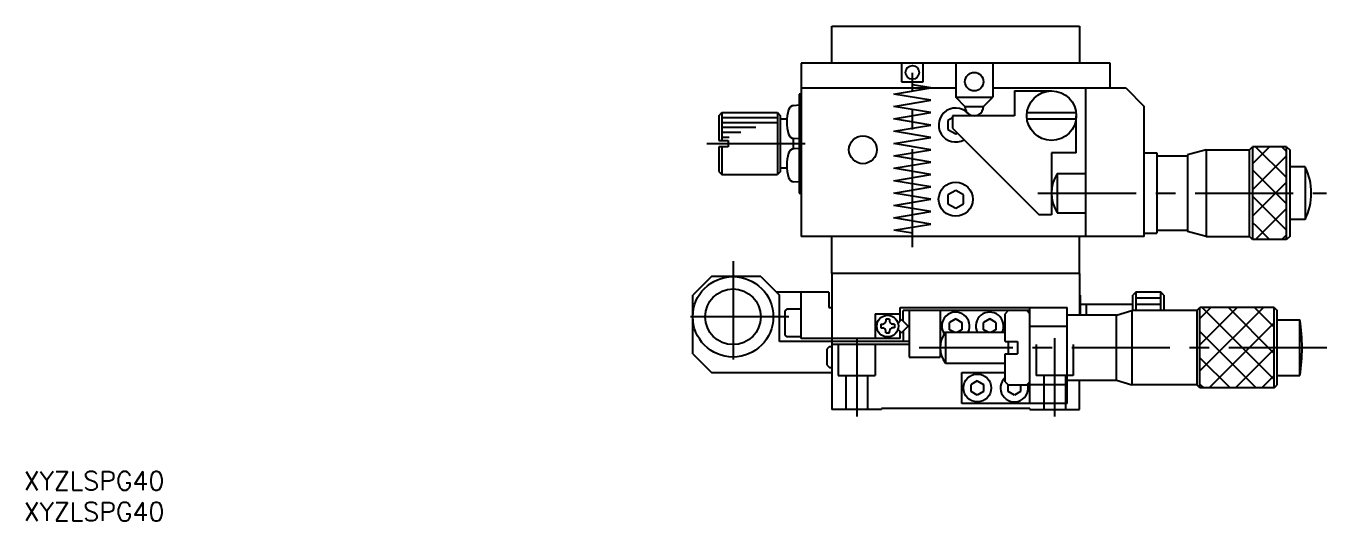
# Model space of a CAD drawing. Extents: x -1 to 313, y -8 to 323.
# Drawn here: x 0.4 to 210.7, y -8 to 72 of the extents above; entities that cross this region are included whole.
import ezdxf

# ---------------------------------------------------------------- set-up
doc = ezdxf.new("R2010")
doc.units = 0
doc.header["$LTSCALE"] = 0.5
doc.linetypes.add('CENTER', pattern=[50.8, 31.75, -6.35, 6.35, -6.35])
doc.linetypes.add('DASHED', pattern=[19.05, 12.7, -6.35])
for name, color, linetype in [('MSM_CENTER', 1, 'CENTER'), ('MSM_CONTINUOUS', 7, 'CONTINUOUS'), ('MSM_DASHED', 4, 'DASHED'), ('MSM_NARROW', 5, 'CONTINUOUS'), ('MSM_PART_NUMBER', 7, 'CONTINUOUS')]:
    doc.layers.add(name, color=color, linetype=linetype)
doc.styles.get("Standard").update_dxf_attribs({"font": 'txt.shx', "height": 3, "bigfont": 'bigfont.shx'})

# ---------------------------------------------------------------- blocks, each defined once
blk = doc.blocks.new('*U5')
at = {"layer": 'MSM_PART_NUMBER'}
blk.add_text('XYZLSPG40', height=3, dxfattribs=at).set_placement((0, -3))
blk = doc.blocks.new('*U6')
at = {"layer": 'MSM_PART_NUMBER'}
blk.add_text('XYZLSPG40', height=3, dxfattribs=at).set_placement((0, -8))

msp = doc.modelspace()

# ---------------------------------------------------------------- linework, layer by layer
at = {"layer": 'MSM_CENTER'}
for p, q in [((143.69, 36.24), (143.69, 64.44)), ((110.48, 53), (127.09, 53)), ((164, 45), (210.62, 45)), ((114.69, 34), (114.69, 16)), ((123.69, 25), (105.69, 25)), ((134.69, 21.56), (134.69, 8.9)), ((166.69, 21.56), (166.69, 8.9)), ((210.72, 20), (144.8, 20))]:
    msp.add_line(p, q, dxfattribs=at)
at = {"layer": 'MSM_CONTINUOUS'}
for p, q in [((130.69, 72), (170.69, 72)), ((130.69, 66), (130.69, 72)), ((170.69, 72), (170.69, 66)), ((175.69, 66), (125.69, 66)), ((125.69, 66), (125.69, 38)), ((141.94, 66), (141.94, 63)), ((145.44, 63), (145.44, 66)), ((150.69, 66), (150.69, 60.5)), ((156.69, 66), (156.69, 60.5)), ((175.69, 62), (175.69, 66)), ((125.69, 61), (125.39, 61)), ((125.39, 61), (125.39, 45)), ((125.69, 62), (150.69, 62)), ((140.69, 61), (146.69, 62)), ((146.69, 60), (140.69, 61)), ((141.94, 63), (145.44, 63)), ((146.69, 62), (143.69, 62.5)), ((156.69, 62), (178.19, 62)), ((160.19, 61.5), (166.19, 61.5)), ((160.19, 61.5), (160.19, 57.5)), ((171.69, 62), (171.69, 38)), ((178.19, 62), (181.19, 59)), ((124.54, 59.18), (125.39, 59.25)), ((140.69, 59), (146.69, 60)), ((146.69, 58), (140.69, 59)), ((150.69, 60.5), (156.69, 60.5)), ((152.19, 59), (150.69, 60.5)), ((152.19, 59), (155.19, 59)), ((155.19, 59), (156.69, 60.5)), ((181.19, 38), (181.19, 59)), ((112.39, 57.5), (112.89, 58)), ((112.39, 57.5), (112.39, 53.5)), ((112.89, 58), (112.89, 53.5)), ((112.89, 58), (121.89, 58)), ((121.89, 58), (121.89, 48)), ((121.89, 58), (122.39, 57.5)), ((122.39, 48.5), (122.39, 57.5)), ((122.39, 57), (123.41, 57)), ((140.69, 57), (146.69, 58)), ((146.69, 56), (140.69, 57)), ((150.19, 57.15), (149.44, 56.72)), ((150.19, 57.5), (150.19, 55.5)), ((160.19, 57.5), (150.19, 57.5)), ((162.22, 58), (170.16, 58)), ((162.22, 57), (170.16, 57)), ((170.19, 51.5), (170.19, 57.5)), ((140.69, 55), (146.69, 56)), ((146.69, 54), (140.69, 55)), ((149.44, 56.72), (149.44, 55.28)), ((149.44, 55.28), (150.69, 54.56)), ((150.19, 55.5), (164.19, 41.5)), ((150.69, 54.56), (150.97, 54.72)), ((112.39, 53.5), (113.89, 53.5)), ((113.89, 53.5), (113.89, 52.5)), ((124.39, 53.84), (124.39, 52.16)), ((125.39, 53.75), (124.54, 53.82)), ((140.69, 53), (146.69, 54)), ((146.69, 52), (140.69, 53)), ((112.39, 52.5), (112.39, 48.5)), ((113.89, 52.5), (112.39, 52.5)), ((112.89, 52.5), (112.89, 48)), ((124.54, 52.18), (125.39, 52.25)), ((140.69, 51), (146.69, 52)), ((146.69, 50), (140.69, 51)), ((166.19, 51.5), (166.19, 41.5)), ((170.19, 51.5), (166.19, 51.5)), ((181.19, 51.5), (183.19, 51.5)), ((183.19, 51.5), (183.19, 38.5)), ((183.19, 51), (188.19, 51)), ((191.19, 52), (188.19, 51.2)), ((188.19, 51.2), (188.19, 38.81)), ((191.19, 52), (198.19, 52)), ((191.19, 52), (191.19, 38)), ((198.19, 52), (198.69, 52.5)), ((198.19, 38), (198.19, 52)), ((198.69, 52.5), (198.69, 37.5)), ((204.19, 52.5), (198.69, 52.5)), ((204.19, 37.5), (204.19, 52.5)), ((204.19, 52.5), (204.69, 52)), ((204.69, 52), (204.69, 38)), ((112.39, 48.5), (112.89, 48)), ((122.39, 48.5), (121.89, 48)), ((123.41, 49), (122.39, 49)), ((140.69, 49), (146.69, 50)), ((146.69, 48), (140.69, 49)), ((207.19, 49.25), (204.69, 49.25)), ((207.19, 49.25), (207.19, 40.75)), ((112.89, 48), (121.89, 48)), ((125.39, 46.75), (124.54, 46.82)), ((140.69, 47), (146.69, 48)), ((146.69, 46), (140.69, 47)), ((167.1, 48.17), (167.1, 41.83)), ((167.1, 48.17), (171.69, 48.17)), ((125.39, 45), (125.69, 45)), ((140.69, 45), (146.69, 46)), ((146.69, 44), (140.69, 45)), ((150.69, 45.44), (149.44, 44.72)), ((149.44, 44.72), (149.44, 43.28)), ((151.94, 44.72), (150.69, 45.44)), ((151.94, 43.28), (151.94, 44.72)), ((140.69, 43), (146.69, 44)), ((146.69, 42), (140.69, 43)), ((149.44, 43.28), (150.69, 42.56)), ((150.69, 42.56), (151.94, 43.28)), ((140.69, 41), (146.69, 42)), ((146.69, 40), (140.69, 41)), ((140.69, 39), (146.69, 40)), ((166.19, 41.5), (164.19, 41.5)), ((167.1, 41.83), (171.69, 41.83)), ((207.19, 40.75), (204.69, 40.75)), ((181.19, 38), (125.69, 38)), ((130.69, 32), (130.69, 38)), ((143.69, 38.5), (140.69, 39)), ((170.69, 32), (170.69, 38)), ((181.19, 38.5), (183.19, 38.5)), ((183.19, 39), (188.19, 39)), ((191.19, 38), (188.19, 38.8)), ((191.19, 38), (198.19, 38)), ((198.69, 37.5), (198.19, 38)), ((204.69, 38), (204.19, 37.5)), ((204.19, 37.5), (198.69, 37.5)), ((170.69, 32), (130.69, 32)), ((130.69, 32), (130.69, 10)), ((170.69, 32), (170.69, 25.25)), ((111.19, 31.5), (108.19, 28.5)), ((119.19, 31.5), (111.19, 31.5)), ((119.19, 31.5), (122.19, 28.5)), ((108.19, 19), (108.19, 28.5)), ((130.19, 29), (121.69, 29)), ((122.19, 21), (122.19, 28.5)), ((125.69, 21.5), (125.69, 29)), ((130.19, 29), (130.19, 26.5)), ((170.84, 28.5), (170.69, 28.5)), ((170.84, 28.5), (170.84, 25.25)), ((179.84, 29), (179.34, 28.5)), ((179.34, 26), (179.34, 28.5)), ((179.84, 29), (179.84, 26)), ((183.84, 29), (179.84, 29)), ((184.34, 28.5), (183.84, 29)), ((183.84, 26), (183.84, 29)), ((184.34, 28.5), (184.34, 26)), ((123.39, 26.25), (123.09, 25.95)), ((123.09, 25.95), (123.09, 22.05)), ((125.69, 26.25), (123.39, 26.25)), ((130.19, 26.5), (130.69, 26.5)), ((137.69, 25.5), (141.69, 25.5)), ((137.69, 25.5), (137.69, 21.5)), ((141.69, 26.5), (168.69, 26.5)), ((141.69, 24.29), (141.69, 26.5)), ((142.19, 24.29), (142.19, 26)), ((162.69, 26), (142.19, 26)), ((143.19, 26), (143.19, 18.5)), ((148.19, 26), (148.19, 18.5)), ((159.19, 26), (158.69, 25.5)), ((158.69, 21), (158.69, 25.5)), ((162.69, 25.5), (162.19, 26)), ((162.69, 11), (162.69, 26.5)), ((168.69, 11), (168.69, 26.5)), ((176.69, 25.25), (168.69, 25.25)), ((179.34, 27), (170.84, 27)), ((171.84, 25.25), (171.84, 27)), ((176.69, 25.25), (179.19, 26)), ((176.69, 14.75), (176.69, 25.25)), ((179.19, 26), (179.19, 14)), ((189.69, 26), (179.19, 26)), ((189.69, 26), (190.19, 26.5)), ((189.69, 26), (189.69, 14)), ((190.19, 13.5), (190.19, 26.5)), ((202.19, 26.5), (190.19, 26.5)), ((202.19, 13.5), (202.19, 26.5)), ((202.19, 26.5), (202.69, 26)), ((202.69, 14), (202.69, 26)), ((138.59, 23.8), (138.59, 23.2)), ((138.59, 23.8), (138.89, 23.8)), ((138.59, 23.2), (138.89, 23.2)), ((139.99, 24.6), (139.39, 24.6)), ((139.39, 24.6), (139.39, 24.3)), ((139.99, 24.6), (139.99, 24.3)), ((140.79, 23.8), (140.49, 23.8)), ((140.79, 23.2), (140.49, 23.2)), ((140.79, 23.8), (140.79, 23.2)), ((141.37, 23.97), (141.94, 24.54)), ((143, 23.48), (141.94, 24.54)), ((143, 23.48), (141.94, 22.42)), ((150.69, 24.65), (149.69, 24.08)), ((149.69, 22.92), (149.69, 24.08)), ((150.69, 24.65), (151.69, 24.08)), ((151.69, 24.08), (151.69, 22.92)), ((156.19, 24.65), (155.19, 24.08)), ((155.19, 22.92), (155.19, 24.08)), ((157.19, 24.08), (156.19, 24.65)), ((157.19, 24.08), (157.19, 22.92)), ((162.69, 23.5), (168.69, 23.5)), ((202.69, 24.5), (206.35, 24.5)), ((206.35, 15.5), (206.35, 24.5)), ((123.09, 22.05), (123.39, 21.75)), ((125.69, 21.75), (123.39, 21.75)), ((141.69, 21.5), (125.69, 21.5)), ((139.39, 22.4), (139.39, 22.7)), ((139.39, 22.4), (139.99, 22.4)), ((139.99, 22.4), (139.99, 22.7)), ((141.36, 23), (141.94, 22.42)), ((141.69, 21.5), (141.69, 22.67)), ((142.19, 22.67), (142.19, 21)), ((149.07, 22.5), (149.07, 17.5)), ((149.07, 22.5), (158.69, 22.5)), ((150.42, 22.5), (149.69, 22.92)), ((151.69, 22.92), (150.96, 22.5)), ((155.92, 22.5), (155.19, 22.92)), ((157.19, 22.92), (156.46, 22.5)), ((108.19, 19), (111.19, 16)), ((143.19, 21), (122.19, 21)), ((130.29, 20.2), (129.89, 19.8)), ((129.89, 17.2), (129.89, 19.8)), ((130.29, 20.2), (130.69, 20.2)), ((143.19, 20.5), (130.69, 20.5)), ((158.69, 21), (160.69, 21)), ((158.69, 19), (160.69, 19)), ((158.69, 14.5), (158.69, 19)), ((159.19, 21), (159.19, 19)), ((160.69, 21), (160.69, 19)), ((129.89, 17.2), (130.29, 16.8)), ((143.19, 18.5), (148.19, 18.5)), ((149.07, 17.5), (158.69, 17.5)), ((111.19, 16), (130.69, 16)), ((130.29, 16.8), (130.69, 16.8)), ((151.69, 16), (158.69, 16)), ((151.69, 11), (151.69, 16)), ((168.69, 14.75), (176.69, 14.75)), ((170.69, 10), (170.69, 14.75)), ((176.69, 14.75), (179.19, 14)), ((202.69, 15.5), (206.35, 15.5)), ((154.19, 14.65), (153.19, 14.08)), ((153.19, 12.92), (153.19, 14.08)), ((154.19, 12.35), (153.19, 12.92)), ((154.19, 14.65), (155.19, 14.08)), ((155.19, 12.92), (154.19, 12.35)), ((155.19, 14.08), (155.19, 12.92)), ((158.69, 14.5), (159.19, 14)), ((159.19, 12.92), (159.19, 14)), ((159.19, 14), (162.19, 14)), ((160.19, 12.35), (159.19, 12.92)), ((161.19, 12.92), (160.19, 12.35)), ((161.19, 14), (161.19, 12.92)), ((162.19, 14), (162.69, 14.5)), ((168.69, 14), (162.69, 14)), ((189.69, 14), (179.19, 14)), ((190.19, 13.5), (189.69, 14)), ((202.19, 13.5), (190.19, 13.5)), ((202.19, 13.5), (202.69, 14)), ((168.69, 11), (151.69, 11)), ((138.69, 10), (130.69, 10)), ((138.69, 10), (138.69, 10.2)), ((162.69, 10.2), (138.69, 10.2)), ((162.69, 10.2), (162.69, 10)), ((162.69, 10), (170.69, 10))]:
    msp.add_line(p, q, dxfattribs=at)
for centre, radius in [((143.69, 64.5), 1.1), ((153.69, 63), 1.5), ((166.19, 57.5), 4), ((135.69, 52), 2.25), ((150.69, 44), 2.75), ((114.69, 25), 6.5), ((114.69, 25), 4.5), ((139.69, 23.5), 1.75), ((154.19, 13.5), 2.25)]:
    msp.add_circle(centre, radius, dxfattribs=at)
for centre, radius, start, end in [((124.63, 58.18), 1, 95, 163.743), ((153.69, 59), 1.5, 179.9999, 0), ((130.39, 56.5), 7, 163.743, 196.257), ((150.69, 56), 2.75, 33.0557, 300.1002), ((124.63, 54.82), 1, 196.257, 265), ((130.39, 49.5), 7, 163.743, 196.257), ((124.63, 51.18), 1, 95, 163.743), ((198.66, 45), 9.53, 333.519, 26.481), ((124.63, 47.82), 1, 196.257, 265), ((172.19, 45), 6, 148.0508, 211.9492), ((150.69, 23.5), 2.25, 333.6122, 215.1981), ((156.19, 23.5), 2.25, 333.6122, 206.3878), ((138.89, 24.3), 0.5, 270, 0), ((138.89, 22.7), 0.5, 0, 90), ((140.49, 24.3), 0.5, 180, 270), ((140.49, 22.7), 0.5, 90, 180), ((176.69, 20), 30, 351.373, 8.627), ((152.19, 20), 4, 141.3178, 218.6822), ((160.19, 13.5), 2.25, 131.8116, 16.8752)]:
    msp.add_arc(centre, radius, start, end, dxfattribs=at)
at = {"layer": 'MSM_DASHED'}
for p, q in [((131.69, 20.5), (131.69, 15.5)), ((137.69, 20.5), (137.69, 15.5)), ((163.69, 20.5), (163.69, 15.5)), ((169.69, 20.5), (169.69, 15.5)), ((131.69, 15.5), (137.69, 15.5)), ((132.94, 15.5), (132.94, 10)), ((136.44, 15.5), (136.44, 10)), ((169.69, 15.5), (163.69, 15.5)), ((164.94, 15.5), (164.94, 10)), ((168.44, 15.5), (168.44, 10))]:
    msp.add_line(p, q, dxfattribs=at)
at = {"layer": 'MSM_NARROW'}
for p, q in [((112.89, 57.2), (121.89, 57.2)), ((112.89, 56.4), (121.89, 56.4)), ((118.37, 55.6), (112.89, 55.6)), ((115.98, 54.8), (112.89, 54.8)), ((114.05, 54), (112.89, 54)), ((198.69, 49.74), (201.45, 52.5)), ((198.69, 45.5), (204.19, 51)), ((204.19, 47.49), (199.17, 52.5)), ((203.98, 51.94), (203.42, 52.5)), ((204.19, 51.73), (203.98, 51.94)), ((201.71, 45.73), (198.69, 48.74)), ((198.69, 41.26), (204.19, 46.76)), ((200.57, 42.62), (198.69, 44.5)), ((204.19, 43.24), (201.71, 45.73)), ((199.17, 37.5), (204.19, 42.51)), ((204.19, 39), (200.57, 42.62)), ((199.43, 39.52), (198.69, 40.26)), ((201.45, 37.5), (199.43, 39.52)), ((203.42, 37.5), (204.19, 38.27)), ((183.84, 28), (179.84, 28)), ((183.84, 27), (179.84, 27)), ((190.19, 16.25), (200.44, 26.5)), ((190.19, 20.49), (196.2, 26.5)), ((190.19, 24.73), (191.96, 26.5)), ((190.53, 26.5), (202.19, 14.84)), ((194.78, 26.5), (202.19, 19.09)), ((199.02, 26.5), (202.19, 23.33)), ((191.68, 13.5), (202.19, 24)), ((190.19, 22.6), (199.29, 13.5)), ((195.93, 13.5), (202.19, 19.76)), ((190.19, 18.36), (195.05, 13.5)), ((200.17, 13.5), (202.19, 15.52)), ((190.19, 14.12), (190.81, 13.5))]:
    msp.add_line(p, q, dxfattribs=at)

# ---------------------------------------------------------------- block references
at = {"layer": 'MSM_CONTINUOUS'}
for name in ['*U5', '*U6']:
    msp.add_blockref(name, (0, 0), dxfattribs=at)

doc.saveas('drawing.dxf')
